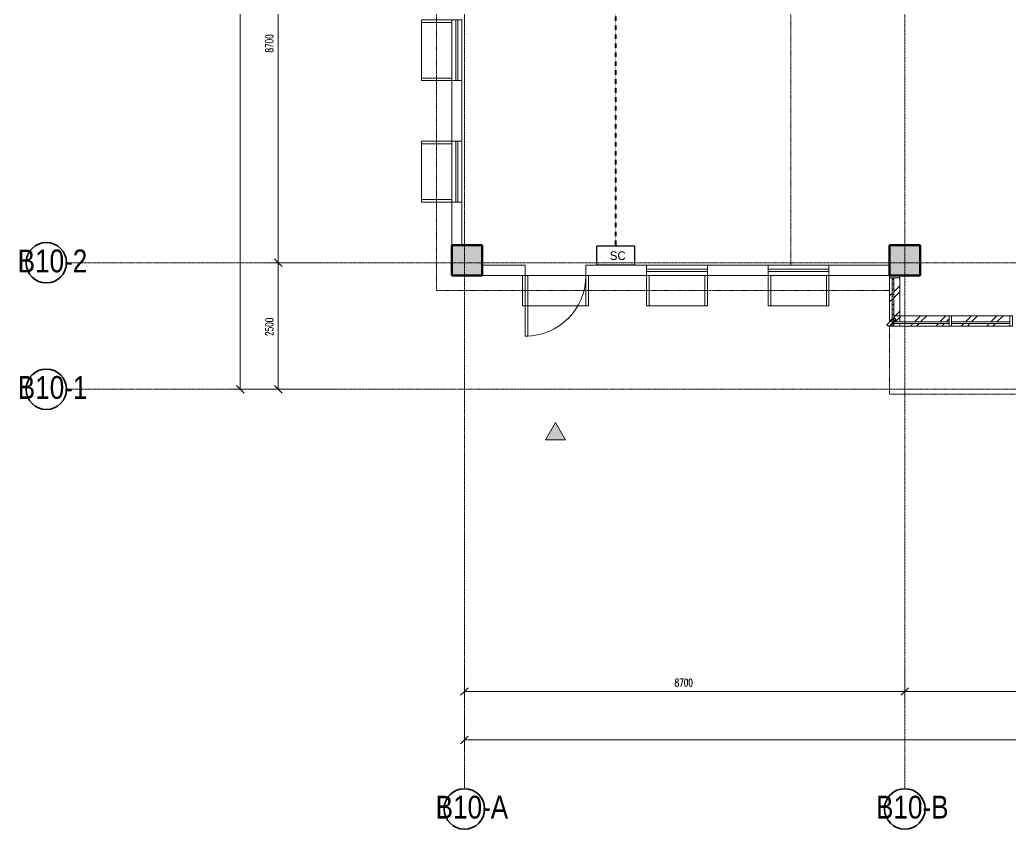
# Model space of a CAD drawing. Header units: millimetres. Extents: x 147808 to 207182, y -28592 to 8154.
# Drawn here: x 147818 to 167381, y -28592 to -12600 of the extents above; entities that cross this region are included whole.
import ezdxf

# ---------------------------------------------------------------- set-up
doc = ezdxf.new("R2010")
doc.units = ezdxf.units.MM
for name, pattern in [('Dash', [6.35, 3.175, -3.175]), ('TJ Dash 2x', [3, 2, -1]), ('轴网线', [22.24, 12.7, -3.18, 3.18, -3.18])]:
    doc.linetypes.add(name, pattern=pattern)
for name, color, linetype, lineweight in [('A-____-____-DIMS', 7, 'Continuous', 5), ('A-____-____-DIMS-100', 7, 'Continuous', 5), ('A-____-NOTE-TEXT', 7, 'Continuous', 5), ('A-DETL-____-OTLN', 7, 'Continuous', 5), ('A-DETL-GENF-OTLN', 7, 'Continuous', 5), ('A-GLAZ-CURT-MCUT', 7, 'Continuous', 5), ('A-GLAZ-CURT-OTLN', 7, 'Continuous', 5), ('A-GLAZ-CWMG-MCUT', 7, 'Continuous', 13), ('A-GLAZ-CWMG-OTLN', 7, 'Continuous', 5), ('A-WALL-____-MCUT', 7, 'Continuous', 13), ('E-WIRE-____-OTLN', 7, 'Continuous', 25), ('S-GRID-____-IDEN', 7, 'Continuous', 5), ('S-GRID-____-OTLN', 7, 'Continuous', 5)]:
    doc.layers.add(name, color=color, linetype=linetype, lineweight=lineweight)
for name, color, linetype, lineweight, true_color in [('A-DOOR-____-MCUT', 7, 'Continuous', 13, 0x00007f), ('A-DOOR-____-OTLN', 5, 'Continuous', 13, 0x0000ff), ('A-FLOR-____-OTLN', 7, 'Continuous', 13, 0x007f00), ('A-GLAZ-____-MCUT', 7, 'Continuous', 13, 0x007f00), ('A-GLAZ-____-OTLN', 7, 'Continuous', 13, 0x00007f)]:
    doc.layers.add(name, color=color, linetype=linetype, lineweight=lineweight, true_color=true_color)
doc.styles.add('RomanD', font='romand__.ttf', dxfattribs={"width": 0.7, "height": 150})
doc.styles.add('TJ_FangSong', font='', dxfattribs={"height": 170})
doc.styles.add('TJ_FangSong_Narrow', font='', dxfattribs={"height": 450})
doc.styles.get('TJ_FangSong').set_extended_font_data('TJ_FangSong')
doc.styles.get('TJ_FangSong_Narrow').set_extended_font_data('TJ_FangSong_Narrow')
doc.dimstyles.new('对角线_-_1_5mm_RomanD_1_20_1', dxfattribs={"dimscale": 304.8, "dimtxt": 150.53621, "dimasz": 0.492126, "dimexe": 0.656168, "dimexo": 0.0625, "dimgap": 0.164042, "dimtad": 1, "dimdec": 0, "dimzin": 0, "dimdsep": 46, "dimtxsty": 'RomanD', "dimblk1": 'OBLIQUE', "dimblk2": 'OBLIQUE', "dimsah": 1, "dimcen": 0.09, "dimazin": 0, "dimtfac": 1, "dimtdec": 4, "dimtix": 1, "dimtmove": 0, "dimatfit": 3, "dimfxl": 1.64042, "dimfxlon": 1, "dimtvp": 1, "dimtolj": 1, "dimtzin": 0, "dimarcsym": 2})
pattern_1 = [(45, (0, 0), (-251.4472, 251.4472), []), (45, (0, 381), (-251.4472, 251.4472), [])]

# ---------------------------------------------------------------- blocks, each defined once
blk = doc.blocks.new('双层单列 - 双层单列-2855370-ELV_1F')
at = {"layer": 'A-GLAZ-____-MCUT', "color": 251, "lineweight": 5, "true_color": 0x515151}
for p, q in [((-600, -700), (-600, -100)), ((-550, -100), (-550, -700)), ((550, -700), (550, -100)), ((600, -100), (600, -700)), ((-550, -700), (-600, -700)), ((600, -700), (550, -700))]:
    blk.add_line(p, q, dxfattribs=at)
at = {"layer": 'A-GLAZ-____-OTLN', "color": 251, "lineweight": 5, "true_color": 0x515151}
for p, q in [((-600, 100), (600, 100)), ((-600, -100), (-600, 100)), ((-600, 20), (600, 20)), ((600, 100), (600, -100)), ((-600, -20), (600, -20)), ((-600, -100), (600, -100)), ((550, -700), (-550, -700))]:
    blk.add_line(p, q, dxfattribs=at)
blk = doc.blocks.new('双层单列 - 双层单列-2855371-ELV_1F')
at = {"layer": 'A-GLAZ-____-MCUT', "color": 251, "lineweight": 5, "true_color": 0x515151}
for p, q in [((-550, 700), (-600, 700)), ((-600, 700), (-600, 100)), ((-550, 100), (-550, 700)), ((550, 700), (550, 100)), ((600, 700), (550, 700)), ((600, 100), (600, 700))]:
    blk.add_line(p, q, dxfattribs=at)
at = {"layer": 'A-GLAZ-____-OTLN', "color": 251, "lineweight": 5, "true_color": 0x515151}
for p, q in [((550, 700), (-550, 700)), ((-600, 100), (600, 100)), ((-600, 100), (-600, -100)), ((-600, 20), (600, 20)), ((600, -100), (600, 100)), ((-600, -20), (600, -20)), ((-600, -100), (600, -100))]:
    blk.add_line(p, q, dxfattribs=at)
blk = doc.blocks.new('系统嵌板 - TJ玻璃_30-2005038-ELV_1F')
at = {"layer": 'A-GLAZ-CURT-OTLN', "true_color": 0x515151}
h = blk.add_hatch(dxfattribs=at)
h.set_pattern_fill('FP_2', color=251, style=0, pattern_type=2)
h.set_pattern_definition([(270, (18175, 165000.01), (100, 6e-15), [])])
h.paths.add_polyline_path([(-475, -80), (475, -80), (475, -50), (-475, -50)], flags=0)
at = {"layer": 'A-GLAZ-CURT-MCUT', "color": 251, "true_color": 0x515151}
for p, q in [((475, -50), (-475, -50)), ((-475, -50), (-475, -80)), ((-475, -80), (475, -80)), ((475, -80), (475, -50))]:
    blk.add_line(p, q, dxfattribs=at)
blk = doc.blocks.new('矩形竖梃 - 50_200mm 长方形-1989790-ELV_1F')
at = {"layer": 'A-GLAZ-CWMG-OTLN', "true_color": 0x8b8b8b}
h = blk.add_hatch(dxfattribs=at)
h.set_pattern_fill('FP_3', color=252, style=0, pattern_type=2)
h.set_pattern_definition(pattern_1)
h.paths.add_polyline_path([(165080, -18650), (165200, -18650), (165200, -18600), (165080, -18600)], flags=0)
h.paths.add_polyline_path([(165050, -18650), (165050, -18596), (165000, -18646), (165000, -18650)], flags=0)
h.paths.add_polyline_path([(165000, -18575), (165050, -18525), (165050, -17700), (165000, -17700), (165000, -18487)], flags=0)
h.paths.add_polyline_path([(165200, -18570), (165200, -17700), (165080, -17700), (165080, -18495), (165088, -18487), (165124, -18522), (165080, -18566), (165080, -18570), (165124, -18570)], flags=0)
at = {"layer": 'A-GLAZ-CWMG-OTLN', "color": 251, "true_color": 0x515151}
for p, q in [((165000, -17700), (165000, -18575)), ((165200, -17700), (165200, -18570)), ((165000, -18646), (165000, -18650)), ((165050, -18650), (165000, -18650)), ((165200, -18650), (165080, -18650)), ((165200, -18600), (165200, -18650))]:
    blk.add_line(p, q, dxfattribs=at)
blk = doc.blocks.new('矩形竖梃 - 50_200mm 长方形-2005039-ELV_1F')
at = {"layer": 'A-GLAZ-CWMG-MCUT', "color": 251, "lineweight": 5, "true_color": 0x515151}
for p, q in [((-50, 200), (0, 200)), ((-50, 0), (-50, 200)), ((0, 0), (-50, 0))]:
    blk.add_line(p, q, dxfattribs=at)
blk = doc.blocks.new('系统嵌板 - TJ玻璃_30-V2-ELV_1F')
at = {"layer": 'A-GLAZ-CURT-MCUT', "color": 251, "true_color": 0x515151}
for p, q in [((575, -50), (-575, -50)), ((-575, -50), (-575, -80)), ((-575, -80), (575, -80)), ((575, -80), (575, -50))]:
    blk.add_line(p, q, dxfattribs=at)
blk = doc.blocks.new('系统嵌板 - TJ玻璃_30-2487524-ELV_1F')
at = {"layer": 'A-GLAZ-CURT-MCUT', "color": 251, "true_color": 0x515151}
for p, q in [((552, -50), (-552, -50)), ((-552, -50), (-552, -80)), ((-552, -80), (552, -80)), ((552, -80), (552, -50))]:
    blk.add_line(p, q, dxfattribs=at)
blk = doc.blocks.new('矩形竖梃 - 50_200mm 长方形-V4-ELV_1F')
at = {"layer": 'A-GLAZ-CWMG-OTLN', "true_color": 0x8b8b8b}
h = blk.add_hatch(dxfattribs=at)
h.set_pattern_fill('FP_4', color=252, style=0, pattern_type=2)
h.set_pattern_definition(pattern_1)
h.paths.add_polyline_path([(166225, -18650), (167375, -18650), (167375, -18600), (166225, -18600)], flags=0)
h.paths.add_polyline_path([(167114, -18570), (167375, -18570), (167375, -18450), (166225, -18450), (166225, -18570)], flags=0)
at = {"layer": 'A-GLAZ-CWMG-OTLN', "color": 251, "true_color": 0x515151}
for p, q in [((166225, -18450), (167375, -18450)), ((166225, -18650), (167375, -18650))]:
    blk.add_line(p, q, dxfattribs=at)
blk = doc.blocks.new('矩形竖梃 - 50_200mm 长方形-2487518-ELV_1F')
at = {"layer": 'A-GLAZ-CWMG-OTLN', "true_color": 0x8b8b8b}
h = blk.add_hatch(dxfattribs=at)
h.set_pattern_fill('FP_4', color=252, style=0, pattern_type=2)
h.set_pattern_definition(pattern_1)
h.paths.add_polyline_path([(166175, -18650), (166175, -18600), (165080, -18600), (165080, -18650), (165124, -18650)], flags=0)
h.paths.add_polyline_path([(165080, -18570), (166175, -18570), (166175, -18450), (165080, -18450), (165080, -18495), (165088, -18487), (165124, -18522), (165080, -18566)], flags=0)
at = {"layer": 'A-GLAZ-CWMG-OTLN', "color": 251, "true_color": 0x515151}
for p, q in [((165080, -18450), (166175, -18450)), ((165080, -18650), (166175, -18650))]:
    blk.add_line(p, q, dxfattribs=at)
blk = doc.blocks.new('矩形竖梃 - 50_200mm 长方形-2487519-ELV_1F')
at = {"layer": 'A-GLAZ-CWMG-MCUT', "color": 251, "lineweight": 5, "true_color": 0x515151}
for p, q in [((-25, 200), (25, 200)), ((-25, 0), (-25, 200)), ((25, 200), (25, 0)), ((25, 0), (-25, 0))]:
    blk.add_line(p, q, dxfattribs=at)
blk = doc.blocks.new('TJ单扇平开门-带窗框 - M1230-2749872-ELV_1F')
at = {"layer": 'A-DOOR-____-MCUT', "color": 251, "lineweight": 5, "true_color": 0x515151}
for p, q in [((600, 1300), (550, 1300)), ((550, 1300), (550, 100)), ((600, 100), (600, 1300)), ((550, 100), (600, 100))]:
    blk.add_line(p, q, dxfattribs=at)
at = {"layer": 'A-DOOR-____-MCUT', "color": 173, "lineweight": 5, "true_color": 0x5151be}
blk.add_arc((600, 100), 1200, 90, 180, dxfattribs=at)
at = {"layer": 'A-DOOR-____-OTLN', "color": 251, "lineweight": 5, "true_color": 0x515151}
for p, q in [((-650, 700), (-600, 700)), ((-650, 100), (-650, 700)), ((-600, 700), (600, 700)), ((-600, 700), (-600, 100)), ((600, 700), (600, 100)), ((650, 700), (600, 700)), ((650, 100), (650, 700))]:
    blk.add_line(p, q, dxfattribs=at)
blk = doc.blocks.new('矩形竖梃 - 50_200mm 长方形 45度-2487526-ELV_1F')
at = {"layer": 'A-GLAZ-CWMG-MCUT', "color": 251, "lineweight": 5, "true_color": 0x515151}
for p, q in [((-124, 128), (-88, 163)), ((18, -13), (-124, 128)), ((-88, 163), (53, 22)), ((53, 22), (18, -13))]:
    blk.add_line(p, q, dxfattribs=at)
blk = doc.blocks.new('箭头 - 入口符号 - 箭头 - 入口符号-1524210-ELV_1F')
at = {"layer": 'A-DETL-GENF-OTLN', "true_color": 0x757575}
blk.add_hatch(color=8, dxfattribs=at).paths.add_polyline_path([(-200, 0), (200, 0), (0, 346)], flags=0)
at = {"layer": 'A-DETL-GENF-OTLN', "color": 250, "true_color": 0x444444}
for p, q in [((-200, 0), (0, 346)), ((200, 0), (0, 346)), ((-200, 0), (200, 0))]:
    blk.add_line(p, q, dxfattribs=at)
blk = doc.blocks.new('DIMBLOCK6-ELV_1F')
at = {"layer": 'A-____-____-DIMS-100', "color": 250, "true_color": 0x444444, "transparency": 16777216}
for p, q in [((156600, -25371), (156600, -26071)), ((156600, -25871), (156600, -25371)), ((165300, -25371), (165300, -26071)), ((165300, -25871), (165300, -25371)), ((156600, -25871), (165300, -25871))]:
    blk.add_line(p, q, dxfattribs=at)
at = {"layer": 'A-____-____-DIMS-100', "color": 250, "lineweight": 35, "true_color": 0x444444, "transparency": 16777216}
for p, q in [((156600, -25871), (156675, -25796)), ((165300, -25871), (165375, -25796)), ((156600, -25871), (156525, -25946)), ((165300, -25871), (165225, -25946))]:
    blk.add_line(p, q, dxfattribs=at)
at = {"layer": 'A-____-____-DIMS-100', "color": 0, "transparency": 16777216, "insert": (160753, -25621), "char_height": 150, "width": 472.45, "attachment_point": 1, "line_spacing_factor": 1.146391, "style": 'RomanD'}
blk.add_mtext('8700', dxfattribs=at)
blk = doc.blocks.new('_Oblique')
at = {"color": 0, "linetype": 'ByBlock', "lineweight": -2}
blk.add_line((-0.5, -0.5), (0.5, 0.5), dxfattribs=at)
blk = doc.blocks.new('DIMBLOCK7-ELV_1F')
at = {"layer": 'A-____-____-DIMS-100', "color": 250, "true_color": 0x444444, "transparency": 16777216}
for p, q in [((165300, -25371), (165300, -26071)), ((165300, -25871), (165300, -25371)), ((174000, -25371), (174000, -26071)), ((174000, -25871), (174000, -25371)), ((165300, -25871), (174000, -25871))]:
    blk.add_line(p, q, dxfattribs=at)
at = {"layer": 'A-____-____-DIMS-100', "color": 250, "lineweight": 35, "true_color": 0x444444, "transparency": 16777216}
for p, q in [((165300, -25871), (165375, -25796)), ((174000, -25871), (174075, -25796)), ((165300, -25871), (165225, -25946)), ((174000, -25871), (173925, -25946))]:
    blk.add_line(p, q, dxfattribs=at)
at = {"layer": 'A-____-____-DIMS-100', "color": 0, "transparency": 16777216, "insert": (169453, -25621), "char_height": 150, "width": 472.45, "attachment_point": 1, "line_spacing_factor": 1.146391, "style": 'RomanD'}
blk.add_mtext('8700', dxfattribs=at)
blk = doc.blocks.new('DIMBLOCK10-ELV_1F')
at = {"layer": 'A-____-____-DIMS-100', "color": 250, "true_color": 0x444444, "transparency": 16777216}
for p, q in [((153792, -17400), (152722, -17400)), ((152922, -19900), (152922, -17400)), ((152922, -17400), (153792, -17400)), ((154066, -19900), (152722, -19900)), ((152922, -19900), (154066, -19900))]:
    blk.add_line(p, q, dxfattribs=at)
at = {"layer": 'A-____-____-DIMS-100', "color": 250, "lineweight": 35, "true_color": 0x444444, "transparency": 16777216}
for p, q in [((152922, -17400), (152847, -17325)), ((152922, -17400), (152997, -17475)), ((152922, -19900), (152847, -19825)), ((152922, -19900), (152997, -19975))]:
    blk.add_line(p, q, dxfattribs=at)
at = {"layer": 'A-____-____-DIMS-100', "color": 0, "transparency": 16777216, "insert": (152673, -18847), "char_height": 150, "width": 472.45, "attachment_point": 1, "rotation": 90, "line_spacing_factor": 1.146391, "style": 'RomanD'}
blk.add_mtext('2500', dxfattribs=at)
blk = doc.blocks.new('DIMBLOCK11-ELV_1F')
at = {"layer": 'A-____-____-DIMS-100', "color": 250, "true_color": 0x444444, "transparency": 16777216}
for p, q in [((153792, -8700), (152722, -8700)), ((152922, -17400), (152922, -8700)), ((152922, -8700), (153792, -8700)), ((153792, -17400), (152722, -17400)), ((152922, -17400), (153792, -17400))]:
    blk.add_line(p, q, dxfattribs=at)
at = {"layer": 'A-____-____-DIMS-100', "color": 250, "lineweight": 35, "true_color": 0x444444, "transparency": 16777216}
for p, q in [((152922, -8700), (152847, -8625)), ((152922, -8700), (152997, -8775)), ((152922, -17400), (152847, -17325)), ((152922, -17400), (152997, -17475))]:
    blk.add_line(p, q, dxfattribs=at)
at = {"layer": 'A-____-____-DIMS-100', "color": 0, "transparency": 16777216, "insert": (152673, -13247), "char_height": 150, "width": 472.45, "attachment_point": 1, "rotation": 90, "line_spacing_factor": 1.146391, "style": 'RomanD'}
blk.add_mtext('8700', dxfattribs=at)
blk = doc.blocks.new('DIMBLOCK19-ELV_1F')
at = {"layer": 'A-____-____-DIMS-100', "color": 250, "true_color": 0x444444, "transparency": 16777216}
for p, q in [((191400, -25011), (191400, -27029)), ((191400, -26829), (191400, -25011)), ((156600, -26329), (156600, -27029)), ((156600, -26829), (156600, -26329)), ((156600, -26829), (191400, -26829))]:
    blk.add_line(p, q, dxfattribs=at)
at = {"layer": 'A-____-____-DIMS-100', "color": 250, "lineweight": 35, "true_color": 0x444444, "transparency": 16777216}
for p, q in [((156600, -26829), (156675, -26754)), ((191400, -26829), (191475, -26754)), ((156600, -26829), (156525, -26904)), ((191400, -26829), (191325, -26904))]:
    blk.add_line(p, q, dxfattribs=at)
at = {"layer": 'A-____-____-DIMS-100', "color": 0, "transparency": 16777216, "insert": (173754, -26580), "char_height": 150, "width": 590.57, "attachment_point": 1, "line_spacing_factor": 1.146391, "style": 'RomanD'}
blk.add_mtext('34800', dxfattribs=at)
blk = doc.blocks.new('DIMBLOCK20-ELV_1F')
at = {"layer": 'A-____-____-DIMS-100', "color": 250, "lineweight": 35, "true_color": 0x444444, "transparency": 16777216}
for p, q in [((152172, 0), (152097, 75)), ((152172, 0), (152247, -75)), ((152172, -19900), (152097, -19825)), ((152172, -19900), (152247, -19975))]:
    blk.add_line(p, q, dxfattribs=at)
at = {"layer": 'A-____-____-DIMS-100', "color": 250, "true_color": 0x444444, "transparency": 16777216}
for p, q in [((153549, 0), (151972, 0)), ((152172, -19900), (152172, 0)), ((152172, 0), (153549, 0)), ((153860, -19900), (151972, -19900)), ((152172, -19900), (153860, -19900))]:
    blk.add_line(p, q, dxfattribs=at)
at = {"layer": 'A-____-____-DIMS-100', "color": 0, "transparency": 16777216, "insert": (151923, -10196), "char_height": 150, "width": 590.57, "attachment_point": 1, "rotation": 90, "line_spacing_factor": 1.146391, "style": 'RomanD'}
blk.add_mtext('19900', dxfattribs=at)
blk = doc.blocks.new('轴网 - R4_0-512320-ELV_1F')
at = {"layer": 'S-GRID-____-IDEN', "color": 160, "lineweight": 35, "true_color": 0x4444ff}
blk.add_circle((0, 0), 4, dxfattribs=at)
blk = doc.blocks.new('YXQH_ELV_B_rvt-1-ELV_1F')
at = {"layer": 'A-____-NOTE-TEXT', "color": 4, "lineweight": 25, "true_color": 0x00ffff}
for p, q in [((159968, -17075), (159218, -17075)), ((159218, -17450), (159218, -17075)), ((159968, -17450), (159968, -17075)), ((159968, -17450), (159218, -17450))]:
    blk.add_line(p, q, dxfattribs=at)
at = {"layer": 'E-WIRE-____-OTLN', "color": 1, "linetype": 'Dash', "lineweight": 40, "true_color": 0xff0000, "flags": 128}
blk.add_lwpolyline([(159593, -17075), (159593, -10395), (159898, -10090), (166293, -10090)], dxfattribs=at)
at = {"layer": 'A-____-NOTE-TEXT', "lineweight": 13, "insert": (159471, -17175), "char_height": 170, "width": 304.64, "attachment_point": 1, "style": 'TJ_FangSong'}
blk.add_mtext('SC', dxfattribs=at)
blk = doc.blocks.new('YXQH_AR_B9-20_rvt-1-ELV_1F')
at = {"layer": 'A-DETL-GENF-OTLN', "true_color": 0xa1a1a1}
h = blk.add_hatch(dxfattribs=at)
h.set_pattern_fill('FP_5', color=253, style=0, pattern_type=2)
h.set_pattern_definition([(7.754, (-466.58, -204.02), (12.15805, 332.8942), [3.353, -1548.768]), (7.754, (776.34, 218.05), (12.15805, 332.8942), [3.353, -1548.768]), (9.74, (363.8, 116.2), (0.0001, 1266.291), [3.353, -588.363]), (9.74, (339.6, 204.2), (0.0001, 1266.291), [3.353, -588.363]), (68.882, (225.66, -61.6), (-140.1373, 1041.8589), [3.353, -1089.337]), (68.882, (129, -106.5), (-140.1373, 1041.8589), [3.353, -1089.337]), (56.297, (-51.2, 131.2), (-734.4827, 622.8598), [3.353, -470.742]), (56.297, (137.8, 331.9), (-734.4827, 622.8598), [3.353, -470.742]), (137.416, (187.59, 94.08), (-3935.054568, 3543.459496), [73.913, -9804.313]), (8.512, (90.05, 79.41), (3117.572636, 564.982686), [98.632, -5356.38]), (236.294, (133.21, 144.14), (-4467.173774, -6768.804336), [77.802, -13192.636]), (128.267, (122.16, 220.01), (-6131.736673, 7665.37486), [53.462, -17810.517]), (9.74, (48.62, 207.58), (3069.14795, 643.06413), [74.582, -10350.37]), (233.414, (89.018, 261.96), (-20834.0959632, -28103.0884394), [67.74, -56173.655]), (67.8, (40.48, -52.28), (439.74679, 1441.63531), [50.851, -3807.912]), (307.846, (0, 0), (856.01581, -814.9391), [66.124, -2950.443]), (45, (0, 0), (-176.7767, 176.7767), []), (355, (0, 0), (578.509, 689.44), [60, -660]), (7.754, (0, 0), (12.15805, 332.8942), [3.353, -1548.768]), (7.754, (517.27, 396.9), (12.15805, 332.8942), [3.353, -1548.768]), (7.754, (1048.8, 804.78), (12.15805, 332.8942), [3.353, -1548.768]), (9.74, (-323, 0), (0.0001, 1266.291), [3.353, -588.363]), (9.74, (-83.4, -219.6), (0.0001, 1266.291), [3.353, -588.363]), (9.74, (298.5, -569.5), (0.0001, 1266.291), [3.353, -588.363]), (68.882, (645.7, -553.4), (-140.1373, 1041.8589), [3.353, -1089.337]), (68.882, (-12.15, -134.3), (-140.1373, 1041.8589), [3.353, -1089.337]), (68.882, (-223, 0), (-140.1373, 1041.8589), [3.353, -1089.337]), (56.297, (0, 0), (-734.4827, 622.8598), [3.353, -470.742]), (56.297, (378.7, 49.9), (-734.4827, 622.8598), [3.353, -470.742]), (56.297, (1010.3, 133), (-734.4827, 622.8598), [3.353, -470.742])])
h.paths.add_polyline_path([(173792.3, -17700), (174325, -17700), (174325, -17050), (173675, -17050), (173675, -17700)], flags=0)
h.paths.add_polyline_path([(191050, -17700), (191650, -17700), (191650, -17100), (191050, -17100)], flags=0)
h.paths.add_polyline_path([(183000, -17700), (183000, -17100), (182400, -17100), (182400, -17700)], flags=0)
h.paths.add_polyline_path([(165000, -17650), (165600, -17650), (165600, -17050), (165000, -17050)], flags=0)
h.paths.add_polyline_path([(156350, -17650), (156950, -17650), (156950, -17050), (156350, -17050)], flags=0)
h.paths.add_polyline_path([(170700, -9350), (171300, -9350), (171300, -8750), (170700, -8750)], flags=0)
h.paths.add_polyline_path([(176800, -9050), (176800, -8450), (176200, -8450), (176200, -9050)], flags=0)
h.paths.add_polyline_path([(191650, -9050), (191650, -8450), (191050, -8450), (191050, -9050)], flags=0)
h.paths.add_polyline_path([(183000, -9050), (183000, -8450), (182400, -8450), (182400, -9050)], flags=0)
h.paths.add_polyline_path([(156350, -9000), (156950, -9000), (156950, -8400), (156350, -8400)], flags=0)
h.paths.add_polyline_path([(165600, -9000), (165600, -8400), (165000, -8400), (165000, -9000)], flags=0)
h.paths.add_polyline_path([(191250, -7200), (191650, -7200), (191650, -6800), (191250, -6800)], flags=0)
h.paths.add_polyline_path([(182550, -7000), (182950, -7000), (182950, -6500), (182550, -6500)], flags=0)
h.paths.add_polyline_path([(171100, -6350), (171100, -5950), (170900, -5950), (170900, -6350)], flags=0)
h.paths.add_polyline_path([(173950, -6350), (173950, -5950), (173750, -5950), (173750, -6350), (173792.3, -6350)], flags=0)
h.paths.add_polyline_path([(168050, -6350), (168250, -6350), (168250, -5950), (168050, -5950)], flags=0)
h.paths.add_polyline_path([(173750, -4365), (173950, -4365), (173950, -3965), (173750, -3965)], flags=0)
h.paths.add_polyline_path([(170900, -4365), (171100, -4365), (171100, -3965), (170900, -3965)], flags=0)
h.paths.add_polyline_path([(168050, -4365), (168250, -4365), (168250, -3965), (168050, -3965)], flags=0)
h.paths.add_polyline_path([(173750, -2025), (173950, -2025), (173950, -1625), (173750, -1625)], flags=0)
h.paths.add_polyline_path([(168250, -2025), (168250, -1625), (168050, -1625), (168050, -2025)], flags=0)
h.paths.add_polyline_path([(170900, -1775), (171100, -1775), (171100, -1375), (170900, -1375)], flags=0)
h.paths.add_polyline_path([(156950, -350), (156950, 250), (156350, 250), (156350, -350)], flags=0)
h.paths.add_polyline_path([(165600, -350), (165600, 250), (165000, 250), (165000, -350), (165444.8, -350)], flags=0)
h.paths.add_polyline_path([(176800, -350), (176800, 250), (176200, 250), (176200, -350)], flags=0)
at = {"layer": 'A-DETL-____-OTLN', "color": 160, "linetype": 'TJ Dash 2x', "true_color": 0x4444ff}
for p, q in [((156050, -17950), (156050, 550)), ((163050, -17450), (163050, -10290)), ((165000, -17950), (156050, -17950)), ((165000, -18650), (165000, -20000)), ((165000, -20000), (169750, -20000))]:
    blk.add_line(p, q, dxfattribs=at)
at = {"layer": 'A-DETL-____-OTLN', "color": 160, "lineweight": 70, "true_color": 0x4444ff}
for p, q in [((156950, -17050), (156350, -17050)), ((156350, -17050), (156350, -17650)), ((156950, -17650), (156950, -17050)), ((165600, -17050), (165000, -17050)), ((165000, -17050), (165000, -17650)), ((165600, -17650), (165600, -17050)), ((156350, -17650), (156950, -17650)), ((165000, -17650), (165600, -17650))]:
    blk.add_line(p, q, dxfattribs=at)
at = {"layer": 'A-FLOR-____-OTLN', "color": 8, "lineweight": 5, "true_color": 0x7f7f7f}
for p, q in [((156550, -13800), (156550, -15000)), ((156550, -16200), (156550, -17050)), ((156950, -17450), (157800, -17450)), ((157800, -17450), (157800, -17650)), ((159000, -17650), (159000, -17450)), ((159000, -17450), (160200, -17450)), ((161400, -17450), (162600, -17450)), ((163800, -17450), (165000, -17450)), ((157800, -17650), (157850, -17650)), ((157850, -17650), (159000, -17650))]:
    blk.add_line(p, q, dxfattribs=at)
at = {"layer": 'A-WALL-____-MCUT', "color": 251, "lineweight": 5, "true_color": 0x515151}
for p, q in [((156350, -13800), (156350, -15000)), ((156550, -15000), (156550, -13800)), ((156350, -16200), (156350, -17050)), ((156550, -17050), (156550, -16200)), ((157800, -17450), (156950, -17450)), ((157800, -17650), (157800, -17450)), ((160200, -17450), (159000, -17450)), ((159000, -17450), (159000, -17650)), ((162600, -17450), (161400, -17450)), ((165000, -17450), (163800, -17450)), ((156950, -17650), (157800, -17650)), ((159000, -17650), (160200, -17650)), ((161400, -17650), (162600, -17650)), ((163800, -17650), (165000, -17650))]:
    blk.add_line(p, q, dxfattribs=at)
at = {"layer": 'S-GRID-____-OTLN', "color": 160, "linetype": '轴网线', "true_color": 0x4444ff}
for p, q in [((156600, 7353.7), (156600, -27792.2)), ((165300, 7353.7), (165300, -27792.2)), ((198582.5, -17400), (148741.6, -17400)), ((198582.5, -19900), (148741.6, -19900))]:
    blk.add_line(p, q, dxfattribs=at)
at = {"color": 251, "lineweight": 5, "true_color": 0x515151}
for name, p, rotation in [('双层单列 - 双层单列-2855370-ELV_1F', (156450, -13200), 270), ('双层单列 - 双层单列-2855370-ELV_1F', (156450, -15600), 270), ('双层单列 - 双层单列-2855371-ELV_1F', (160800, -17550), 180), ('双层单列 - 双层单列-2855371-ELV_1F', (163200, -17550), 180), ('TJ单扇平开门-带窗框 - M1230-2749872-ELV_1F', (158400, -17550), 180), ('系统嵌板 - TJ玻璃_30-2005038-ELV_1F', (165000, -18175), 90), ('系统嵌板 - TJ玻璃_30-2487524-ELV_1F', (165622.9, -18650), 180), ('系统嵌板 - TJ玻璃_30-V2-ELV_1F', (166800, -18650), 180)]:
    blk.add_blockref(name, p, dxfattribs=dict(at, rotation=rotation))
at = {"color": 250, "lineweight": 5, "true_color": 0x444444, "xscale": 99.99999999999993, "yscale": 99.99999999999993, "zscale": 99.99999999999993}
for p, rotation in [((148341.6, -17400), 89.99999999999984), ((148341.6, -19900), 89.99999999999984), ((156600, -28192.2), 180), ((165300, -28192.2), 180)]:
    blk.add_blockref('轴网 - R4_0-512320-ELV_1F', p, dxfattribs=dict(at, rotation=rotation))
at = {"color": 251, "lineweight": 5, "true_color": 0x515151, "extrusion": (0, 0, -1), "rotation": 90}
blk.add_blockref('矩形竖梃 - 50_200mm 长方形-2005039-ELV_1F', (-165000, -17650), dxfattribs=at)
at = {"color": 251, "lineweight": 5, "true_color": 0x515151}
for name in ['矩形竖梃 - 50_200mm 长方形-1989790-ELV_1F', '矩形竖梃 - 50_200mm 长方形-2487518-ELV_1F', '矩形竖梃 - 50_200mm 长方形-V4-ELV_1F']:
    blk.add_blockref(name, (0, 0), dxfattribs=at)
at = {"color": 251, "lineweight": 5, "true_color": 0x515151, "extrusion": (0, 0, -1)}
for name, p in [('矩形竖梃 - 50_200mm 长方形 45度-2487526-ELV_1F', (-165000, -18650)), ('矩形竖梃 - 50_200mm 长方形-2487519-ELV_1F', (-166200, -18650)), ('矩形竖梃 - 50_200mm 长方形-2487519-ELV_1F', (-167400, -18650))]:
    blk.add_blockref(name, p, dxfattribs=at)
at = {"color": 160, "linetype": 'TJ Dash 2x', "lineweight": 5, "true_color": 0x4444ff}
blk.add_blockref('箭头 - 入口符号 - 箭头 - 入口符号-1524210-ELV_1F', (158400, -20900), dxfattribs=at)
at = {"layer": 'S-GRID-____-IDEN', "color": 250, "true_color": 0x444444, "char_height": 450, "attachment_point": 1, "style": 'TJ_FangSong_Narrow'}
for s, insert, width in [('B10-2', (147775.2, -17139.4), 1362.869), ('B10-1', (147778.2, -19639.4), 1354.852), ('B10-A', (156031.7, -27931.7), 1370.886), ('B10-B', (164731.7, -27931.7), 1370.886)]:
    blk.add_mtext(s, dxfattribs=dict(at, insert=insert, width=width))
at = {"layer": 'A-____-____-DIMS', "color": 250, "true_color": 0x444444}
for base, p1, p2, override, picture, middle in [((152171.8, 0), (153860, -19900), (153548.7, 0), {"dimpost": '<>', "dimfxl": 19902.434134}, 'DIMBLOCK20-ELV_1F', (152046.8, -9950)), ((152921.8, -8700), (153792.1, -17400), (153792.1, -8700), {"dimpost": '<>', "dimfxl": 8700}, 'DIMBLOCK11-ELV_1F', (152796.8, -13050)), ((152921.8, -17400), (154066.5, -19900), (153792.1, -17400), {"dimpost": '<>', "dimfxl": 2515.0095}, 'DIMBLOCK10-ELV_1F', (152796.8, -18650))]:
    dim = blk.add_linear_dim(base=base, p1=p1, p2=p2, angle=90, dimstyle='对角线_-_1_5mm_RomanD_1_20_1', override=override, dxfattribs=at)
    dim.commit()
    dim.dimension.update_dxf_attribs({"geometry": picture, "text_midpoint": middle})
for base, p1, p2, override, picture, middle in [((191400, -26828.9), (156600, -26328.9), (191400, -25010.9), {"dimpost": '<>', "dimfxl": 34824.951362}, 'DIMBLOCK19-ELV_1F', (174000, -26703.9)), ((165300, -25870.6), (156600, -25370.6), (165300, -25370.6), {"dimpost": '<>', "dimfxl": 8700}, 'DIMBLOCK6-ELV_1F', (160950, -25745.6)), ((174000, -25870.6), (165300, -25370.6), (174000, -25370.6), {"dimpost": '<>', "dimfxl": 8700}, 'DIMBLOCK7-ELV_1F', (169650, -25745.6))]:
    dim = blk.add_linear_dim(base=base, p1=p1, p2=p2, dimstyle='对角线_-_1_5mm_RomanD_1_20_1', override=override, dxfattribs=at)
    dim.commit()
    dim.dimension.update_dxf_attribs({"geometry": picture, "text_midpoint": middle})

msp = doc.modelspace()

# ---------------------------------------------------------------- block references
at = {"lineweight": 5}
for name in ['YXQH_AR_B9-20_rvt-1-ELV_1F', 'YXQH_ELV_B_rvt-1-ELV_1F']:
    msp.add_blockref(name, (0, 0), dxfattribs=at)

doc.saveas('drawing.dxf')
